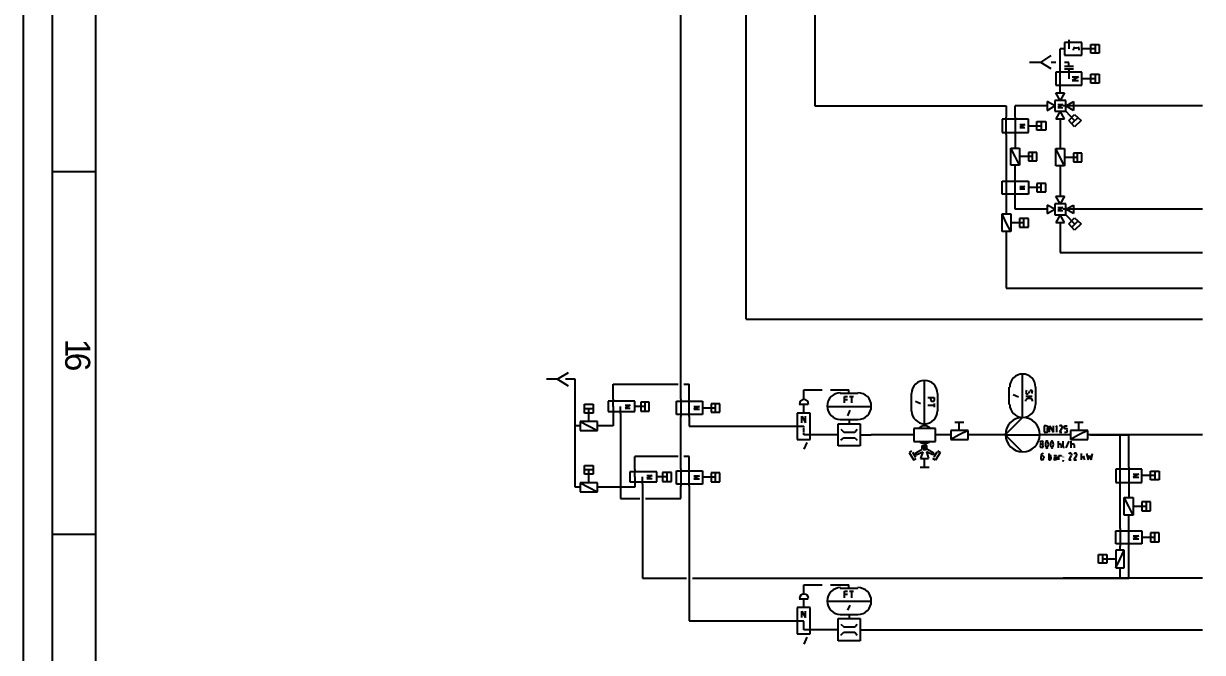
# Model space of a CAD drawing. Header units: millimetres. Extents: x 0 to 33.1, y 1.5 to 45.3.
# Drawn here: x 0.028 to 4.656, y 22.084 to 24.552 of the extents above; entities that cross this region are included whole.
import ezdxf

# ---------------------------------------------------------------- set-up
doc = ezdxf.new("R2010")
doc.units = ezdxf.units.MM
doc.header["$MEASUREMENT"] = 0
doc.layers.get('0').update_dxf_attribs({"linetype": 'CONTINUOUS'})

msp = doc.modelspace()

# ---------------------------------------------------------------- linework, layer by layer
at = {"color": 0, "linetype": 'Continuous'}
for p, q in [((0.027778, 1.49778), (0.027778, 45.3028)), ((0.141114, 1.61111), (0.141114, 44.9044)), ((0.311089, 1.78108), (0.311089, 44.7344)), ((4.13113, 24.4878), (4.13113, 24.4528)), ((4.11442, 24.4528), (4.09776, 24.4528)), ((4.11442, 24.4778), (4.11442, 24.4278)), ((4.18278, 24.4778), (4.11442, 24.4778)), ((4.14947, 24.4478), (4.14947, 24.4511)), ((4.15446, 24.4561), (4.16613, 24.4561)), ((4.17111, 24.4511), (4.17111, 24.4478)), ((4.18278, 24.4278), (4.18278, 24.4778)), ((4.23443, 24.4528), (4.18278, 24.4528)), ((4.21778, 24.4361), (4.21778, 24.4694)), ((4.21778, 24.4694), (4.25108, 24.4694)), ((4.23443, 24.4694), (4.23443, 24.4361)), ((4.25108, 24.4694), (4.25108, 24.4361)), ((4.02111, 24.3994), (3.97775, 24.3994)), ((4.02111, 24.3994), (4.06278, 24.4261)), ((4.06278, 24.3744), (4.02111, 24.3994)), ((4.11442, 24.4278), (4.18278, 24.4278)), ((4.25108, 24.4361), (4.21778, 24.4361)), ((4.08111, 24.3611), (4.08111, 24.3094)), ((4.18278, 24.3611), (4.08111, 24.3611)), ((4.09776, 24.3011), (4.09776, 24.3694)), ((4.14947, 24.3828), (4.11442, 24.3828)), ((4.14947, 24.3728), (4.11442, 24.3728)), ((4.13113, 24.3694), (4.13113, 24.3344)), ((4.18278, 24.3094), (4.18278, 24.3611)), ((4.21778, 24.3178), (4.21778, 24.3528)), ((4.21778, 24.3528), (4.25108, 24.3528)), ((4.23443, 24.3528), (4.23443, 24.3178)), ((4.25108, 24.3528), (4.25108, 24.3178)), ((4.08111, 24.3094), (4.18278, 24.3094)), ((4.14442, 24.3428), (4.16943, 24.3428)), ((4.16943, 24.3428), (4.14442, 24.3278)), ((4.14442, 24.3278), (4.16943, 24.3278)), ((4.23443, 24.3344), (4.18278, 24.3344)), ((4.25108, 24.3178), (4.21778, 24.3178)), ((4.09776, 24.2494), (4.08111, 24.2794)), ((4.08111, 24.2794), (4.11442, 24.2794)), ((4.11442, 24.2794), (4.09776, 24.2494)), ((4.07611, 24.2294), (4.04611, 24.2461)), ((4.04611, 24.2461), (4.04611, 24.2111)), ((4.04611, 24.2111), (4.07611, 24.2294)), ((4.07611, 24.2494), (4.07611, 24.2078)), ((4.11947, 24.2494), (4.07611, 24.2494)), ((4.07611, 24.2078), (4.11947, 24.2078)), ((4.09776, 24.2078), (4.08111, 24.1778)), ((4.08778, 24.2344), (4.10781, 24.2344)), ((4.10781, 24.2344), (4.08778, 24.2228)), ((4.08778, 24.2228), (4.10781, 24.2228)), ((4.11442, 24.1778), (4.09776, 24.2078)), ((4.11947, 24.2078), (4.11947, 24.2494)), ((4.11947, 24.2294), (4.14947, 24.2461)), ((4.14947, 24.2111), (4.11947, 24.2294)), ((4.15446, 24.1711), (4.11947, 24.2078)), ((4.14947, 24.2461), (4.14947, 24.2111)), ((3.86947, 24.1761), (3.86947, 24.1244)), ((3.97276, 24.1761), (3.86947, 24.1761)), ((3.88612, 24.1161), (3.88612, 24.1844)), ((3.92111, 24.1844), (3.92111, 24.1161)), ((3.97276, 24.1244), (3.97276, 24.1761)), ((4.00613, 24.1328), (4.00613, 24.1678)), ((4.00613, 24.1678), (4.04113, 24.1678)), ((4.02279, 24.1678), (4.02279, 24.1328)), ((4.04113, 24.1678), (4.04113, 24.1328)), ((4.08111, 24.1778), (4.11442, 24.1778)), ((4.13113, 24.1711), (4.15446, 24.1944)), ((4.15446, 24.1461), (4.13113, 24.1711)), ((4.16775, 24.1828), (4.14279, 24.1594)), ((4.15446, 24.1944), (4.17947, 24.1711)), ((4.17947, 24.1711), (4.15446, 24.1461)), ((3.86947, 24.1244), (3.97276, 24.1244)), ((3.93946, 24.1561), (3.95942, 24.1561)), ((3.95942, 24.1561), (3.93946, 24.1444)), ((3.93946, 24.1444), (3.95942, 24.1444)), ((4.02279, 24.1494), (3.97276, 24.1494)), ((4.04113, 24.1328), (4.00613, 24.1328)), ((3.92111, 24.0294), (3.90446, 24.0628)), ((3.90446, 24.0628), (3.93778, 24.0628)), ((3.90446, 23.9961), (3.90446, 24.0628)), ((3.93778, 23.9961), (3.92111, 24.0294)), ((3.93778, 24.0628), (3.93778, 23.9961)), ((3.98942, 24.0294), (3.93778, 24.0294)), ((4.00613, 24.0461), (3.97276, 24.0461)), ((3.97276, 24.0461), (3.97276, 24.0128)), ((3.98942, 24.0128), (3.98942, 24.0461)), ((4.00613, 24.0128), (4.00613, 24.0461)), ((4.09776, 24.0261), (4.08111, 24.0611)), ((4.08111, 24.0611), (4.11442, 24.0611)), ((4.08111, 23.9928), (4.08111, 24.0611)), ((4.11442, 23.9928), (4.09776, 24.0261)), ((4.11442, 24.0611), (4.11442, 23.9928)), ((4.16613, 24.0261), (4.11442, 24.0261)), ((4.18278, 24.0428), (4.14947, 24.0428)), ((4.14947, 24.0428), (4.14947, 24.0094)), ((4.16613, 24.0094), (4.16613, 24.0428)), ((4.18278, 24.0094), (4.18278, 24.0428)), ((3.93778, 23.9961), (3.90446, 23.9961)), ((3.97276, 24.0128), (4.00613, 24.0128)), ((4.11442, 23.9928), (4.08111, 23.9928)), ((4.14947, 24.0094), (4.18278, 24.0094)), ((0.311089, 23.9694), (0.142796, 23.9694)), ((3.86947, 23.8828), (3.86947, 23.9328)), ((3.86947, 23.9328), (3.97276, 23.9328)), ((3.88612, 23.9411), (3.88612, 23.8728)), ((3.92111, 23.8728), (3.92111, 23.9411)), ((3.97276, 23.9328), (3.97276, 23.8828)), ((3.97276, 23.8828), (3.86947, 23.8828)), ((3.93946, 23.9128), (3.95942, 23.9128)), ((3.95942, 23.9128), (3.93946, 23.9028)), ((3.93946, 23.9028), (3.95942, 23.9028)), ((4.02279, 23.9078), (3.97276, 23.9078)), ((4.04113, 23.9244), (4.00613, 23.9244)), ((4.00613, 23.9244), (4.00613, 23.8911)), ((4.00613, 23.8911), (4.04113, 23.8911)), ((4.02279, 23.8911), (4.02279, 23.9244)), ((4.04113, 23.8911), (4.04113, 23.9244)), ((4.07611, 23.8228), (4.04611, 23.8394)), ((4.04611, 23.8394), (4.04611, 23.8061)), ((4.07611, 23.8444), (4.07611, 23.8011)), ((4.11947, 23.8444), (4.07611, 23.8444)), ((4.09776, 23.8444), (4.08111, 23.8744)), ((4.08111, 23.8744), (4.11442, 23.8744)), ((4.11442, 23.8744), (4.09776, 23.8444)), ((4.11947, 23.8011), (4.11947, 23.8444)), ((4.11947, 23.8228), (4.14947, 23.8394)), ((4.14947, 23.8394), (4.14947, 23.8061)), ((3.88612, 23.7694), (3.86947, 23.8044)), ((3.86947, 23.8044), (3.90446, 23.8044)), ((3.86947, 23.7361), (3.86947, 23.8044)), ((3.90446, 23.8044), (3.90446, 23.7361)), ((4.04611, 23.8061), (4.07611, 23.8228)), ((4.07611, 23.8011), (4.11947, 23.8011)), ((4.09776, 23.8011), (4.08111, 23.7711)), ((4.08778, 23.8294), (4.10781, 23.8294)), ((4.10781, 23.8294), (4.08778, 23.8178)), ((4.08778, 23.8178), (4.10781, 23.8178)), ((4.11442, 23.7711), (4.09776, 23.8011)), ((4.14947, 23.8061), (4.11947, 23.8228)), ((4.15446, 23.7661), (4.11947, 23.8011)), ((3.90446, 23.7361), (3.88612, 23.7694)), ((3.95443, 23.7694), (3.90446, 23.7694)), ((3.97276, 23.7861), (3.93778, 23.7861)), ((3.93778, 23.7861), (3.93778, 23.7528)), ((3.93778, 23.7528), (3.97276, 23.7528)), ((3.95443, 23.7528), (3.95443, 23.7861)), ((3.97276, 23.7528), (3.97276, 23.7861)), ((4.08111, 23.7711), (4.11442, 23.7711)), ((4.13113, 23.7661), (4.15446, 23.7894)), ((4.15446, 23.7411), (4.13113, 23.7661)), ((4.16775, 23.7778), (4.14279, 23.7528)), ((4.15446, 23.7894), (4.17947, 23.7661)), ((4.17947, 23.7661), (4.15446, 23.7411)), ((3.90446, 23.7361), (3.86947, 23.7361)), ((2.12446, 23.1561), (2.08111, 23.1561)), ((2.16612, 23.1811), (2.12446, 23.1561)), ((2.12446, 23.1561), (2.16612, 23.1294)), ((3.56446, 22.9794), (3.56446, 23.1511)), ((3.94943, 23.0061), (3.94943, 23.1761)), ((3.0911, 23.0761), (3.0911, 23.1144)), ((3.0911, 23.1144), (3.16276, 23.1144)), ((3.19613, 23.1144), (3.26779, 23.1144)), ((3.23443, 23.1011), (3.30279, 23.1011)), ((3.51443, 23.0311), (3.51443, 23.0994)), ((3.6161, 23.0994), (3.6161, 23.0311)), ((3.89779, 23.0561), (3.89779, 23.1244)), ((3.91276, 23.0961), (3.93446, 23.0861)), ((3.97775, 23.1094), (3.97276, 23.1011)), ((4.00108, 23.1244), (4.00108, 23.0561)), ((2.22944, 23.0578), (2.26443, 23.0578)), ((2.22944, 23.0228), (2.22944, 23.0578)), ((2.26443, 23.0578), (2.26443, 23.0228)), ((2.42779, 23.0694), (2.32275, 23.0694)), ((2.32275, 23.0694), (2.32275, 23.0294)), ((2.34278, 23.0778), (2.34278, 23.0694)), ((2.34278, 23.0494), (2.34278, 23.0694)), ((2.3711, 23.0294), (2.3711, 23.0494)), ((2.38943, 23.0544), (2.40944, 23.0544)), ((2.40944, 23.0544), (2.38943, 23.0428)), ((2.42779, 23.0294), (2.42779, 23.0694)), ((2.46778, 23.0494), (2.42779, 23.0494)), ((2.48443, 23.0661), (2.45111, 23.0661)), ((2.45111, 23.0661), (2.45111, 23.0311)), ((2.46778, 23.0311), (2.46778, 23.0661)), ((2.48443, 23.0311), (2.48443, 23.0661)), ((2.5911, 23.0178), (2.5911, 23.0694)), ((2.5911, 23.0694), (2.69276, 23.0694)), ((2.60781, 23.0778), (2.60781, 23.0094)), ((2.64111, 23.0094), (2.64111, 23.0778)), ((2.65944, 23.0494), (2.6811, 23.0494)), ((2.6811, 23.0494), (2.65944, 23.0378)), ((2.69276, 23.0694), (2.69276, 23.0178)), ((2.76112, 23.0594), (2.72775, 23.0594)), ((2.72775, 23.0594), (2.72775, 23.0261)), ((2.74447, 23.0261), (2.74447, 23.0594)), ((2.76112, 23.0261), (2.76112, 23.0594)), ((3.07275, 23.0578), (3.10781, 23.0578)), ((3.0911, 23.0228), (3.0911, 23.0578)), ((3.18278, 23.0494), (3.35444, 23.0494)), ((3.25108, 23.0628), (3.25108, 23.0878)), ((3.25108, 23.0878), (3.26281, 23.0878)), ((3.25108, 23.0761), (3.26281, 23.0761)), ((3.27111, 23.0878), (3.28614, 23.0878)), ((3.27946, 23.0628), (3.27946, 23.0878)), ((3.52946, 23.0694), (3.54943, 23.0611)), ((3.57781, 23.0844), (3.60275, 23.0844)), ((3.57781, 23.0544), (3.60275, 23.0544)), ((3.58946, 23.0761), (3.58946, 23.0844)), ((3.60275, 23.0844), (3.60275, 23.0761)), ((3.60275, 23.0611), (3.60275, 23.0461)), ((3.96278, 23.0894), (3.98779, 23.0894)), ((3.96278, 23.0694), (3.96278, 23.0744)), ((3.96946, 23.0811), (3.98112, 23.0811)), ((3.98779, 23.0744), (3.98779, 23.0694)), ((2.22944, 23.0411), (2.26443, 23.0411)), ((2.26443, 23.0228), (2.22944, 23.0228)), ((2.2461, 23.0411), (2.2461, 22.9894)), ((2.32275, 23.0294), (2.42779, 23.0294)), ((2.3711, 23.0211), (2.3711, 23.0294)), ((2.38943, 23.0428), (2.40944, 23.0428)), ((2.45111, 23.0311), (2.48443, 23.0311)), ((2.69276, 23.0178), (2.5911, 23.0178)), ((2.65944, 23.0378), (2.6811, 23.0378)), ((2.74447, 23.0428), (2.69276, 23.0428)), ((2.72775, 23.0261), (2.76112, 23.0261)), ((3.1161, 23.0228), (3.06446, 23.0228)), ((3.06446, 23.0228), (3.06446, 22.9194)), ((3.08279, 22.9844), (3.08279, 23.0111)), ((3.08279, 23.0111), (3.09776, 22.9844)), ((3.09776, 22.9844), (3.09776, 23.0111)), ((3.1161, 22.9194), (3.1161, 23.0228)), ((3.26443, 23.0128), (3.27279, 23.0344)), ((3.88113, 22.9378), (3.94943, 23.0061)), ((2.21278, 22.9728), (2.19276, 22.9728)), ((2.28108, 22.9894), (2.21278, 22.9894)), ((2.21278, 22.9894), (2.21278, 22.9544)), ((2.21278, 22.9894), (2.2461, 22.9728)), ((2.2461, 22.9728), (2.28108, 22.9544)), ((2.28108, 22.9544), (2.28108, 22.9894)), ((3.0561, 22.9711), (3.0911, 22.9711)), ((3.0911, 22.9694), (3.0911, 22.9711)), ((3.0911, 22.9661), (3.0911, 22.9678)), ((3.0911, 22.9628), (3.0911, 22.9644)), ((3.0911, 22.9611), (3.0911, 22.9628)), ((3.0911, 22.9578), (3.0911, 22.9594)), ((3.22613, 22.8944), (3.22613, 22.9811)), ((3.22613, 22.9811), (3.31278, 22.9811)), ((3.23443, 22.9978), (3.30279, 22.9978)), ((3.23611, 22.9594), (3.24778, 22.9478)), ((3.26942, 22.9978), (3.26942, 22.9811)), ((3.29113, 22.9478), (3.30111, 22.9594)), ((3.31278, 22.9811), (3.31278, 22.8944)), ((3.60781, 22.9628), (3.52279, 22.9628)), ((3.52279, 22.9628), (3.52279, 22.9111)), ((3.56446, 22.9794), (3.56446, 22.9711)), ((3.60781, 22.9111), (3.60781, 22.9628)), ((3.68446, 22.9878), (3.71946, 22.9878)), ((3.70111, 22.9544), (3.70111, 22.9878)), ((4.04113, 22.9728), (4.03444, 22.9728)), ((4.03444, 22.9728), (4.03444, 22.9478)), ((4.04779, 22.9544), (4.04779, 22.9644)), ((4.0561, 22.9478), (4.0561, 22.9728)), ((4.0561, 22.9728), (4.07113, 22.9478)), ((4.07113, 22.9478), (4.07113, 22.9728)), ((4.08442, 22.9728), (4.07943, 22.9678)), ((4.08442, 22.9478), (4.08442, 22.9728)), ((4.10444, 22.9644), (4.09446, 22.9478)), ((4.11442, 22.9611), (4.11442, 22.9728)), ((4.11442, 22.9728), (4.12446, 22.9728)), ((4.11947, 22.9611), (4.11442, 22.9611)), ((4.15446, 22.9878), (4.18778, 22.9878)), ((4.17111, 22.9544), (4.17111, 22.9878)), ((2.21278, 22.9544), (2.28108, 22.9544)), ((3.06446, 22.9194), (3.1161, 22.9194)), ((3.0911, 22.9544), (3.0911, 22.9561)), ((3.0911, 22.9511), (3.0911, 22.9544)), ((3.0911, 22.9494), (3.0911, 22.9511)), ((3.0911, 22.9461), (3.0911, 22.9478)), ((3.0911, 22.9428), (3.0911, 22.9444)), ((3.0911, 22.9394), (3.0911, 22.9428)), ((3.0911, 22.9378), (3.0911, 22.9394)), ((3.12446, 22.9378), (3.0911, 22.9378)), ((3.23611, 22.9161), (3.24778, 22.9261)), ((3.24778, 22.9478), (3.29113, 22.9478)), ((3.24778, 22.9261), (3.29113, 22.9261)), ((3.29113, 22.9261), (3.30111, 22.9161)), ((3.52279, 22.9111), (3.60781, 22.9111)), ((3.73611, 22.9544), (3.66775, 22.9544)), ((3.66775, 22.9544), (3.66775, 22.9194)), ((3.70111, 22.9378), (3.66775, 22.9194)), ((3.66775, 22.9194), (3.73611, 22.9194)), ((3.73611, 22.9544), (3.70111, 22.9378)), ((3.73611, 22.9194), (3.73611, 22.9544)), ((3.94943, 22.8694), (3.88113, 22.9378)), ((3.88113, 22.9378), (4.01779, 22.9378)), ((4.03444, 22.9478), (4.04113, 22.9478)), ((4.0911, 22.8861), (4.0911, 22.9128)), ((4.09446, 22.9478), (4.10444, 22.9478)), ((4.10943, 22.8894), (4.10943, 22.9128)), ((4.11442, 22.9478), (4.11947, 22.9478)), ((4.1211, 22.8861), (4.13276, 22.9128)), ((4.12446, 22.9528), (4.12446, 22.9561)), ((4.20611, 22.9544), (4.13781, 22.9544)), ((4.13781, 22.9544), (4.13781, 22.9194)), ((4.17111, 22.9378), (4.13781, 22.9194)), ((4.13781, 22.9194), (4.20611, 22.9194)), ((4.14111, 22.8861), (4.14111, 22.9128)), ((4.20611, 22.9544), (4.17111, 22.9378)), ((4.20611, 22.9194), (4.20611, 22.9544)), ((3.09278, 22.8811), (3.10444, 22.9078)), ((3.31278, 22.8944), (3.22613, 22.8944)), ((3.51443, 22.8744), (3.50444, 22.8678)), ((3.50444, 22.8678), (3.52279, 22.8378)), ((3.51779, 22.8694), (3.52946, 22.8494)), ((3.52778, 22.8661), (3.5561, 22.8811)), ((3.53108, 22.8628), (3.52778, 22.8661)), ((3.53276, 22.8594), (3.55778, 22.8711)), ((3.55778, 22.8711), (3.54943, 22.8444)), ((3.5561, 22.8811), (3.5561, 22.8961)), ((3.5561, 22.8961), (3.56446, 22.8961)), ((3.56446, 22.8961), (3.55946, 22.8794)), ((3.55946, 22.8794), (3.57113, 22.8794)), ((3.57113, 22.8794), (3.56446, 22.8961)), ((3.57443, 22.8961), (3.56446, 22.8961)), ((3.59776, 22.8594), (3.57275, 22.8711)), ((3.57275, 22.8711), (3.58111, 22.8444)), ((3.57443, 22.8811), (3.57443, 22.8961)), ((3.60113, 22.8661), (3.57443, 22.8811)), ((3.59944, 22.8628), (3.60113, 22.8661)), ((3.61279, 22.8694), (3.60113, 22.8494)), ((3.61279, 22.8694), (3.60113, 22.8494)), ((3.62608, 22.8678), (3.60781, 22.8378)), ((3.6161, 22.8744), (3.62608, 22.8678)), ((4.01942, 22.8928), (4.01942, 22.8944)), ((4.03108, 22.8944), (4.03108, 22.8928)), ((4.05279, 22.8644), (4.05279, 22.8394)), ((4.0911, 22.9028), (4.09614, 22.9028)), ((4.10113, 22.8978), (4.10113, 22.8861)), ((4.14111, 22.9028), (4.14779, 22.9028)), ((4.15278, 22.8978), (4.15278, 22.8861)), ((4.1811, 22.8394), (4.1811, 22.8644)), ((4.20111, 22.8644), (4.20779, 22.8394)), ((4.21946, 22.8394), (4.22444, 22.8644)), ((2.22944, 22.8178), (2.26443, 22.8178)), ((2.22944, 22.7828), (2.22944, 22.8178)), ((2.26443, 22.8178), (2.26443, 22.7828)), ((3.52279, 22.8594), (3.53108, 22.8628)), ((3.52279, 22.8378), (3.53276, 22.8444)), ((3.53108, 22.8628), (3.53276, 22.8594)), ((3.54943, 22.8444), (3.58111, 22.8444)), ((3.56446, 22.8111), (3.56446, 22.8444)), ((3.59944, 22.8628), (3.59776, 22.8594)), ((3.60781, 22.8378), (3.59776, 22.8444)), ((3.60612, 22.8594), (3.59944, 22.8628)), ((4.02111, 22.8528), (4.02111, 22.8444)), ((4.0261, 22.8528), (4.02111, 22.8528)), ((4.03276, 22.8444), (4.03276, 22.8478)), ((4.05778, 22.8561), (4.05279, 22.8561)), ((4.05279, 22.8394), (4.05778, 22.8394)), ((4.06278, 22.8444), (4.06278, 22.8511)), ((4.07275, 22.8561), (4.07781, 22.8561)), ((4.07611, 22.8478), (4.08279, 22.8478)), ((4.08279, 22.8394), (4.07611, 22.8394)), ((4.08279, 22.8511), (4.08279, 22.8394)), ((4.09278, 22.8394), (4.09278, 22.8561)), ((4.09278, 22.8561), (4.10113, 22.8561)), ((4.10113, 22.8561), (4.10113, 22.8528)), ((4.10943, 22.8328), (4.11111, 22.8394)), ((4.11111, 22.8494), (4.11111, 22.8511)), ((4.14111, 22.8561), (4.13113, 22.8394)), ((4.13113, 22.8394), (4.14111, 22.8394)), ((4.16114, 22.8561), (4.1511, 22.8394)), ((4.1511, 22.8394), (4.16114, 22.8394)), ((4.19276, 22.8528), (4.1811, 22.8478)), ((4.18778, 22.8511), (4.19276, 22.8394)), ((4.20779, 22.8394), (4.21278, 22.8561)), ((4.21278, 22.8561), (4.21946, 22.8394)), ((2.22944, 22.8011), (2.26443, 22.8011)), ((2.26443, 22.7828), (2.22944, 22.7828)), ((2.2461, 22.8011), (2.2461, 22.7494)), ((2.51443, 22.7928), (2.40776, 22.7928)), ((2.40776, 22.7928), (2.40776, 22.7528)), ((2.42779, 22.8011), (2.42779, 22.7928)), ((2.42779, 22.7728), (2.42779, 22.7928)), ((2.45779, 22.7528), (2.45779, 22.7728)), ((2.47444, 22.7778), (2.4961, 22.7778)), ((2.4961, 22.7778), (2.47444, 22.7661)), ((2.51443, 22.7528), (2.51443, 22.7928)), ((2.55447, 22.7728), (2.51443, 22.7728)), ((2.57113, 22.7894), (2.53614, 22.7894)), ((2.53614, 22.7894), (2.53614, 22.7544)), ((2.55447, 22.7544), (2.55447, 22.7894)), ((2.57113, 22.7544), (2.57113, 22.7894)), ((2.5911, 22.7444), (2.5911, 22.7961)), ((2.5911, 22.7961), (2.69276, 22.7961)), ((2.60781, 22.8044), (2.60781, 22.7361)), ((2.64111, 22.7361), (2.64111, 22.8044)), ((2.65944, 22.7761), (2.6811, 22.7761)), ((2.6811, 22.7761), (2.65944, 22.7644)), ((2.69276, 22.7961), (2.69276, 22.7444)), ((2.76112, 22.7878), (2.72775, 22.7878)), ((2.72775, 22.7878), (2.72775, 22.7528)), ((2.74447, 22.7528), (2.74447, 22.7878)), ((2.76112, 22.7528), (2.76112, 22.7878)), ((3.54779, 22.8111), (3.58279, 22.8111)), ((4.31614, 22.8028), (4.31614, 22.7511)), ((4.41775, 22.8028), (4.31614, 22.8028)), ((4.33279, 22.7428), (4.33279, 22.8111)), ((4.36778, 22.8111), (4.36778, 22.7428)), ((4.38444, 22.7828), (4.40608, 22.7828)), ((4.40608, 22.7828), (4.38444, 22.7711)), ((4.41775, 22.7511), (4.41775, 22.8028)), ((4.46946, 22.7778), (4.41775, 22.7778)), ((4.45281, 22.7611), (4.45281, 22.7944)), ((4.45281, 22.7944), (4.48611, 22.7944)), ((4.46946, 22.7944), (4.46946, 22.7611)), ((4.48611, 22.7944), (4.48611, 22.7611)), ((2.21278, 22.7328), (2.19276, 22.7328)), ((2.28108, 22.7494), (2.21278, 22.7494)), ((2.21278, 22.7494), (2.21278, 22.7144)), ((2.21278, 22.7494), (2.2461, 22.7328)), ((2.2461, 22.7328), (2.28108, 22.7144)), ((2.28108, 22.7144), (2.28108, 22.7494)), ((2.40776, 22.7528), (2.51443, 22.7528)), ((2.45779, 22.7444), (2.45779, 22.7528)), ((2.47444, 22.7661), (2.4961, 22.7661)), ((2.53614, 22.7544), (2.57113, 22.7544)), ((2.69276, 22.7444), (2.5911, 22.7444)), ((2.65944, 22.7644), (2.6811, 22.7644)), ((2.74447, 22.7711), (2.69276, 22.7711)), ((2.72775, 22.7528), (2.76112, 22.7528)), ((4.31614, 22.7511), (4.41775, 22.7511)), ((4.38444, 22.7711), (4.40608, 22.7711)), ((4.48611, 22.7611), (4.45281, 22.7611)), ((2.21278, 22.7144), (2.28108, 22.7144)), ((4.36778, 22.6561), (4.34944, 22.6911)), ((4.34944, 22.6911), (4.38444, 22.6911)), ((4.34944, 22.6228), (4.34944, 22.6911)), ((4.38444, 22.6911), (4.38444, 22.6228)), ((4.38444, 22.6228), (4.36778, 22.6561)), ((4.43608, 22.6561), (4.38444, 22.6561)), ((4.45281, 22.6744), (4.41775, 22.6744)), ((4.41775, 22.6744), (4.41775, 22.6394)), ((4.41775, 22.6394), (4.45281, 22.6394)), ((4.43608, 22.6394), (4.43608, 22.6744)), ((4.45281, 22.6394), (4.45281, 22.6744)), ((4.38444, 22.6228), (4.34944, 22.6228)), ((4.36778, 22.5694), (4.36778, 22.6228)), ((0.311089, 22.5461), (0.142796, 22.5461)), ((4.31614, 22.5094), (4.31614, 22.5611)), ((4.31614, 22.5611), (4.41775, 22.5611)), ((4.33279, 22.5694), (4.33279, 22.5011)), ((4.36778, 22.5011), (4.36778, 22.5694)), ((4.38444, 22.5411), (4.40608, 22.5411)), ((4.40608, 22.5411), (4.38444, 22.5294)), ((4.41775, 22.5611), (4.41775, 22.5094)), ((4.48611, 22.5528), (4.45281, 22.5528)), ((4.45281, 22.5528), (4.45281, 22.5178)), ((4.46946, 22.5178), (4.46946, 22.5528)), ((4.48611, 22.5178), (4.48611, 22.5528)), ((4.41775, 22.5094), (4.31614, 22.5094)), ((4.38444, 22.5294), (4.40608, 22.5294)), ((4.46946, 22.5344), (4.41775, 22.5344)), ((4.45281, 22.5178), (4.48611, 22.5178)), ((4.24778, 22.4344), (4.24778, 22.4678)), ((4.24778, 22.4678), (4.28108, 22.4678)), ((4.26443, 22.4344), (4.26443, 22.4678)), ((4.26443, 22.4511), (4.31614, 22.4511)), ((4.28108, 22.4678), (4.28108, 22.4344)), ((4.34944, 22.4844), (4.31614, 22.4844)), ((4.31614, 22.4844), (4.31614, 22.4161)), ((4.31614, 22.4161), (4.33279, 22.4511)), ((4.33279, 22.4511), (4.34944, 22.4844)), ((4.34944, 22.4161), (4.34944, 22.4844)), ((4.28108, 22.4344), (4.24778, 22.4344)), ((4.31614, 22.4161), (4.34944, 22.4161)), ((3.0911, 22.3111), (3.0911, 22.3494)), ((3.0911, 22.3494), (3.16276, 22.3494)), ((3.19613, 22.3494), (3.26779, 22.3494)), ((3.23443, 22.3361), (3.30279, 22.3361)), ((3.25108, 22.2978), (3.25108, 22.3244)), ((3.25108, 22.3244), (3.26281, 22.3244)), ((3.25108, 22.3128), (3.26281, 22.3128)), ((3.27111, 22.3244), (3.28614, 22.3244)), ((3.27946, 22.2978), (3.27946, 22.3244)), ((3.07275, 22.2944), (3.10781, 22.2944)), ((3.0911, 22.2594), (3.0911, 22.2944)), ((3.18278, 22.2844), (3.35444, 22.2844)), ((3.26443, 22.2494), (3.27279, 22.2694)), ((3.1161, 22.2594), (3.06446, 22.2594)), ((3.06446, 22.2594), (3.06446, 22.1561)), ((3.08279, 22.2211), (3.08279, 22.2461)), ((3.08279, 22.2461), (3.09776, 22.2211)), ((3.09776, 22.2211), (3.09776, 22.2461)), ((3.1161, 22.1561), (3.1161, 22.2594)), ((3.22613, 22.1294), (3.22613, 22.2161)), ((3.22613, 22.2161), (3.31278, 22.2161)), ((3.23443, 22.2328), (3.30279, 22.2328)), ((3.26942, 22.2328), (3.26942, 22.2161)), ((3.31278, 22.2161), (3.31278, 22.1294)), ((3.0561, 22.2078), (3.0911, 22.2078)), ((3.0911, 22.2044), (3.0911, 22.2061)), ((3.0911, 22.2011), (3.0911, 22.2044)), ((3.0911, 22.1994), (3.0911, 22.2011)), ((3.0911, 22.1961), (3.0911, 22.1978)), ((3.0911, 22.1928), (3.0911, 22.1944)), ((3.0911, 22.1894), (3.0911, 22.1928)), ((3.0911, 22.1878), (3.0911, 22.1894)), ((3.0911, 22.1844), (3.0911, 22.1861)), ((3.0911, 22.1811), (3.0911, 22.1828)), ((3.0911, 22.1794), (3.0911, 22.1811)), ((3.0911, 22.1761), (3.0911, 22.1778)), ((3.0911, 22.1728), (3.0911, 22.1744)), ((3.12446, 22.1728), (3.0911, 22.1728)), ((3.23611, 22.1944), (3.24778, 22.1844)), ((3.24778, 22.1844), (3.29113, 22.1844)), ((3.29113, 22.1844), (3.30111, 22.1944)), ((3.06446, 22.1561), (3.1161, 22.1561)), ((3.09278, 22.1161), (3.10444, 22.1428)), ((3.31278, 22.1294), (3.22613, 22.1294)), ((3.23611, 22.1511), (3.24778, 22.1628)), ((3.24778, 22.1628), (3.29113, 22.1628)), ((3.29113, 22.1628), (3.30111, 22.1511))]:
    msp.add_line(p, q, dxfattribs=at)
at = {"color": 104, "linetype": 'Continuous'}
for p, q in [((2.86442, 23.3911), (2.86442, 41.5661)), ((3.13444, 25.9578), (3.13444, 24.2294)), ((3.13444, 24.2294), (3.65608, 24.2294)), ((3.65608, 24.2294), (3.88612, 24.2294)), ((4.04611, 24.2294), (3.92111, 24.2294)), ((4.52447, 24.2294), (4.2161, 24.2294)), ((4.52447, 24.2294), (4.2161, 24.2294)), ((4.65608, 24.2294), (4.42611, 24.2294)), ((4.09776, 24.1778), (4.09776, 24.0628)), ((3.88612, 24.1161), (3.88612, 23.9411)), ((3.92111, 24.1161), (3.92111, 24.0628)), ((3.92111, 23.9411), (3.92111, 23.9961)), ((4.09776, 23.9928), (4.09776, 23.8744)), ((3.92111, 23.8228), (3.92111, 23.8728)), ((4.04611, 23.8228), (3.92111, 23.8228)), ((4.3411, 23.8228), (4.10943, 23.8228)), ((4.52447, 23.8228), (4.2161, 23.8228)), ((4.52447, 23.8228), (4.2161, 23.8228)), ((4.65608, 23.8228), (4.42611, 23.8228)), ((3.88612, 23.7361), (3.88612, 23.5128)), ((4.09776, 23.6528), (4.65608, 23.6528)), ((3.88612, 23.5128), (4.65608, 23.5128)), ((2.86442, 23.3911), (4.65608, 23.3911))]:
    msp.add_line(p, q, dxfattribs=at)
at = {"color": 7, "linetype": 'Continuous'}
for p, q in [((2.60781, 23.0778), (2.60781, 40.7194)), ((4.09776, 24.3528), (4.09776, 24.4528)), ((4.08111, 24.3994), (4.06278, 24.3994)), ((4.13113, 24.3994), (4.11442, 24.3994)), ((4.13113, 24.3828), (4.13113, 24.3994)), ((4.09776, 24.2794), (4.09776, 24.3528)), ((4.09776, 24.3528), (4.09776, 24.3528)), ((4.13113, 24.3694), (4.13113, 24.3728)), ((3.88612, 24.2294), (3.88612, 24.1844)), ((3.92111, 24.1844), (3.92111, 24.2294)), ((4.34944, 24.2294), (4.10943, 24.2294)), ((4.34944, 24.2294), (4.10943, 24.2294)), ((4.2161, 24.2294), (4.14947, 24.2294)), ((4.42611, 24.2294), (4.3411, 24.2294)), ((4.09776, 24.0628), (4.09776, 24.0611)), ((3.88612, 23.8728), (3.88612, 23.8044)), ((4.3411, 23.8228), (4.10943, 23.8228)), ((4.2161, 23.8228), (4.14947, 23.8228)), ((4.42611, 23.8228), (4.3411, 23.8228)), ((4.09776, 23.7711), (4.09776, 23.7411)), ((4.09776, 23.7411), (4.09776, 23.6528)), ((2.19276, 23.1561), (2.15608, 23.1561)), ((2.19276, 22.7328), (2.19276, 23.1561)), ((2.34278, 23.0778), (2.34278, 23.1361)), ((2.34278, 23.1361), (2.59776, 23.1361)), ((2.61947, 23.1361), (2.64111, 23.1361)), ((2.64111, 23.0778), (2.64111, 23.1361)), ((2.34278, 23.0494), (2.34278, 22.9728)), ((2.3711, 23.0211), (2.3711, 22.6878)), ((2.60781, 22.8044), (2.60781, 23.0094)), ((2.64111, 23.0094), (2.64111, 22.9711)), ((2.34278, 22.9728), (2.28108, 22.9728)), ((2.64111, 22.9711), (3.0561, 22.9711)), ((3.22613, 22.9378), (3.12446, 22.9378)), ((3.31278, 22.9378), (3.35613, 22.9378)), ((3.52279, 22.9378), (3.35613, 22.9378)), ((3.66775, 22.9378), (3.60781, 22.9378)), ((3.88113, 22.9378), (3.73611, 22.9378)), ((4.13781, 22.9378), (4.01779, 22.9378)), ((4.13781, 22.9378), (4.10943, 22.9378)), ((4.34944, 22.9378), (4.20611, 22.9378)), ((4.33279, 22.9378), (4.20611, 22.9378)), ((4.52447, 22.9378), (4.2161, 22.9378)), ((4.2161, 22.9378), (4.36778, 22.9378)), ((4.33279, 22.8111), (4.33279, 22.9378)), ((4.42611, 22.9378), (4.3411, 22.9378)), ((4.36778, 22.8111), (4.36778, 22.9378)), ((4.65608, 22.9378), (4.42611, 22.9378)), ((2.59776, 22.8528), (2.42779, 22.8528)), ((2.42779, 22.8011), (2.42779, 22.8528)), ((2.64111, 22.8528), (2.61947, 22.8528)), ((2.64111, 22.8044), (2.64111, 22.8528)), ((2.42779, 22.7728), (2.42779, 22.7328)), ((2.42779, 22.7328), (2.28108, 22.7328)), ((2.45779, 22.7444), (2.45779, 22.3744)), ((2.60781, 22.6878), (2.60781, 22.7361)), ((2.64111, 22.7361), (2.64111, 22.2078)), ((4.33279, 22.5694), (4.33279, 22.7428)), ((4.36778, 22.7428), (4.36778, 22.6911)), ((2.3711, 22.6878), (2.3711, 22.6878)), ((2.3711, 22.6878), (2.44775, 22.6878)), ((2.46946, 22.6878), (2.60781, 22.6878)), ((4.33279, 22.4844), (4.33279, 22.5011)), ((4.36778, 22.3744), (4.36778, 22.5011)), ((4.33279, 22.3744), (4.33279, 22.4161)), ((2.45779, 22.3744), (2.63112, 22.3744)), ((2.65446, 22.3744), (4.33279, 22.3744)), ((4.3411, 22.3744), (4.10943, 22.3744)), ((4.52447, 22.3744), (4.2161, 22.3744)), ((4.2161, 22.3744), (4.36778, 22.3744)), ((4.42611, 22.3744), (4.3411, 22.3744)), ((4.65608, 22.3744), (4.42611, 22.3744)), ((2.64111, 22.2078), (3.0561, 22.2078)), ((3.22613, 22.1728), (3.12446, 22.1728)), ((3.31278, 22.1728), (4.65608, 22.1728))]:
    msp.add_line(p, q, dxfattribs=at)
at = {"color": 20, "linetype": 'Continuous'}
for p, q in [((3.26779, 23.1011), (3.26779, 23.1144)), ((3.26779, 22.3361), (3.26779, 22.3494))]:
    msp.add_line(p, q, dxfattribs=at)
at = {"color": 0, "linetype": 'Continuous'}
for points in [[(4.15528, 24.4578), (4.15207, 24.4578), (4.14947, 24.4551), (4.14947, 24.4519)], [(4.17279, 24.4519), (4.17279, 24.4551), (4.17014, 24.4578), (4.16694, 24.4578)], [(3.56526, 23.1511), (3.53722, 23.1511), (3.51443, 23.1283), (3.51443, 23.1003)], [(3.6161, 23.1003), (3.6161, 23.1283), (3.59337, 23.1511), (3.56526, 23.1511)], [(3.95025, 23.1761), (3.92219, 23.1761), (3.89947, 23.1533), (3.89947, 23.1253)], [(4.00108, 23.1253), (4.00108, 23.1533), (3.97835, 23.1761), (3.95025, 23.1761)], [(3.23529, 23.1028), (3.20628, 23.1028), (3.18278, 23.0793), (3.18278, 23.0503)], [(3.35613, 23.0503), (3.35613, 23.0793), (3.33263, 23.1028), (3.3036, 23.1028)], [(3.96556, 23.1126), (3.96386, 23.1101), (3.96289, 23.1072), (3.96278, 23.1042)], [(3.96278, 23.1036), (3.96278, 23.101), (3.96463, 23.0986), (3.96729, 23.0979)], [(3.96729, 23.0979), (3.96989, 23.0974), (3.9726, 23.0986), (3.97379, 23.101)], [(3.98497, 23.1126), (3.98232, 23.1132), (3.9796, 23.1119), (3.9784, 23.1096)], [(3.98942, 23.1069), (3.98942, 23.1096), (3.98757, 23.1119), (3.98497, 23.1126)], [(3.98639, 23.0997), (3.98731, 23.1019), (3.98774, 23.1044), (3.98779, 23.1068)], [(3.09196, 23.0761), (3.08231, 23.0761), (3.07443, 23.0682), (3.07443, 23.0586)], [(3.10943, 23.0586), (3.10943, 23.0682), (3.10161, 23.0761), (3.09196, 23.0761)], [(3.18278, 23.0503), (3.18278, 23.0213), (3.20628, 22.9978), (3.23529, 22.9978)], [(3.3036, 22.9978), (3.33263, 22.9978), (3.35613, 23.0213), (3.35613, 23.0503)], [(3.58946, 23.0769), (3.58946, 23.0728), (3.59283, 23.0694), (3.59694, 23.0694)], [(3.59694, 23.0694), (3.60107, 23.0694), (3.60444, 23.0728), (3.60444, 23.0769)], [(3.89947, 23.0569), (3.89947, 23.0289), (3.92219, 23.0061), (3.95025, 23.0061)], [(3.95025, 23.0061), (3.97835, 23.0061), (4.00108, 23.0289), (4.00108, 23.0569)], [(3.97026, 23.0811), (3.96707, 23.0811), (3.96446, 23.0785), (3.96446, 23.0753)], [(3.98779, 23.0753), (3.98779, 23.0785), (3.98519, 23.0811), (3.98193, 23.0811)], [(3.51443, 23.0319), (3.51443, 23.0039), (3.53722, 22.9811), (3.56526, 22.9811)], [(3.56526, 22.9811), (3.59337, 22.9811), (3.6161, 23.0039), (3.6161, 23.0319)], [(3.95025, 23.0061), (3.91297, 23.0061), (3.88276, 22.976), (3.88276, 22.9386)], [(4.01779, 22.9386), (4.01779, 22.976), (3.98757, 23.0061), (3.95025, 23.0061)], [(3.58789, 22.9643), (3.57497, 22.9757), (3.55561, 22.9757), (3.54269, 22.9643)], [(4.04943, 22.9653), (4.04943, 22.9694), (4.04606, 22.9728), (4.04194, 22.9728)], [(4.10032, 22.9744), (4.09771, 22.9744), (4.09538, 22.9728), (4.09467, 22.9703)], [(4.10536, 22.9715), (4.10433, 22.9733), (4.10238, 22.9744), (4.10026, 22.9744)], [(4.10519, 22.9656), (4.10633, 22.9674), (4.10639, 22.9696), (4.10536, 22.9715)], [(4.12608, 22.9569), (4.12608, 22.9601), (4.12349, 22.9628), (4.12028, 22.9628)], [(3.54269, 22.9129), (3.55561, 22.9015), (3.57497, 22.9015), (3.58789, 22.9129)], [(3.88276, 22.9386), (3.88276, 22.9013), (3.91297, 22.8711), (3.95025, 22.8711)], [(3.95025, 22.8711), (3.98757, 22.8711), (4.01779, 22.9013), (4.01779, 22.9386)], [(4.02528, 22.9128), (4.02208, 22.9128), (4.01942, 22.9101), (4.01942, 22.9069)], [(4.03108, 22.9069), (4.03108, 22.9101), (4.02849, 22.9128), (4.02528, 22.9128)], [(4.04232, 22.9117), (4.03847, 22.9046), (4.03847, 22.896), (4.04232, 22.8889)], [(4.04194, 22.9478), (4.04606, 22.9478), (4.04943, 22.9511), (4.04943, 22.9553)], [(4.04531, 22.9128), (4.04394, 22.9128), (4.04269, 22.9122), (4.04194, 22.9111)], [(4.04861, 22.9111), (4.04785, 22.9122), (4.0466, 22.9128), (4.04531, 22.9128)], [(4.04824, 22.8889), (4.05208, 22.896), (4.05208, 22.9046), (4.04824, 22.9117)], [(4.06233, 22.9117), (4.05849, 22.9046), (4.05849, 22.896), (4.06233, 22.8889)], [(4.06526, 22.9128), (4.06396, 22.9128), (4.06272, 22.9122), (4.0619, 22.9111)], [(4.06863, 22.9111), (4.06782, 22.9122), (4.06657, 22.9128), (4.06526, 22.9128)], [(4.06819, 22.8889), (4.07206, 22.896), (4.07206, 22.9046), (4.06819, 22.9117)], [(4.12028, 22.9478), (4.12349, 22.9478), (4.12608, 22.9504), (4.12608, 22.9536)], [(4.01942, 22.9069), (4.01942, 22.9037), (4.02208, 22.9011), (4.02528, 22.9011)], [(4.02528, 22.9011), (4.02208, 22.9011), (4.01942, 22.8985), (4.01942, 22.8953)], [(4.01942, 22.8936), (4.01942, 22.8904), (4.02208, 22.8878), (4.02528, 22.8878)], [(4.03103, 22.8653), (4.02636, 22.8636), (4.02311, 22.8594), (4.02279, 22.8544)], [(4.02528, 22.9011), (4.02849, 22.9011), (4.03108, 22.9037), (4.03108, 22.9069)], [(4.03108, 22.8953), (4.03108, 22.8985), (4.02849, 22.9011), (4.02528, 22.9011)], [(4.02528, 22.8878), (4.02849, 22.8878), (4.03108, 22.8904), (4.03108, 22.8936)], [(4.04194, 22.8878), (4.04269, 22.8867), (4.04394, 22.8861), (4.04531, 22.8861)], [(4.04531, 22.8861), (4.0466, 22.8861), (4.04785, 22.8867), (4.04861, 22.8878)], [(4.0619, 22.8878), (4.06272, 22.8867), (4.06396, 22.8861), (4.06526, 22.8861)], [(4.06526, 22.8861), (4.06662, 22.8861), (4.06782, 22.8867), (4.06863, 22.8878)], [(4.10113, 22.8986), (4.10113, 22.901), (4.09924, 22.9028), (4.09694, 22.9028)], [(4.11111, 22.8903), (4.11111, 22.8889), (4.11225, 22.8878), (4.11361, 22.8878)], [(4.13699, 22.8661), (4.13439, 22.8661), (4.13206, 22.8643), (4.13135, 22.8618)], [(4.14204, 22.8631), (4.141, 22.865), (4.13906, 22.8661), (4.13693, 22.8661)], [(4.15278, 22.8986), (4.15278, 22.901), (4.15093, 22.9028), (4.1486, 22.9028)], [(4.15701, 22.8661), (4.15435, 22.8661), (4.15201, 22.8643), (4.15132, 22.8618)], [(4.16206, 22.8631), (4.16103, 22.865), (4.15901, 22.8661), (4.1569, 22.8661)], [(4.02111, 22.8453), (4.02111, 22.8421), (4.02371, 22.8394), (4.02696, 22.8394)], [(4.02696, 22.8394), (4.03017, 22.8394), (4.03276, 22.8421), (4.03276, 22.8453)], [(4.03271, 22.8528), (4.03147, 22.854), (4.02962, 22.8547), (4.02783, 22.8544)], [(4.0344, 22.8478), (4.03461, 22.8496), (4.03401, 22.8514), (4.03271, 22.8528)], [(4.06278, 22.8519), (4.06278, 22.8542), (4.06093, 22.8561), (4.0586, 22.8561)], [(4.0586, 22.8411), (4.06093, 22.8411), (4.06278, 22.8431), (4.06278, 22.8453)], [(4.07693, 22.8478), (4.07465, 22.8478), (4.07275, 22.846), (4.07275, 22.8436)], [(4.07275, 22.8436), (4.07275, 22.8412), (4.07465, 22.8394), (4.07693, 22.8394)], [(4.08279, 22.8519), (4.08279, 22.8542), (4.08089, 22.8561), (4.07861, 22.8561)], [(4.14187, 22.8572), (4.14301, 22.859), (4.14307, 22.8613), (4.14204, 22.8631)], [(4.16189, 22.8572), (4.16303, 22.859), (4.16308, 22.8613), (4.16206, 22.8631)], [(3.09196, 22.3128), (3.08231, 22.3128), (3.07443, 22.305), (3.07443, 22.2953)], [(3.10943, 22.2953), (3.10943, 22.305), (3.10161, 22.3128), (3.09196, 22.3128)], [(3.23529, 22.3378), (3.20628, 22.3378), (3.18278, 22.3143), (3.18278, 22.2853)], [(3.35613, 22.2853), (3.35613, 22.3143), (3.33263, 22.3378), (3.3036, 22.3378)], [(3.18278, 22.2853), (3.18278, 22.2562), (3.20628, 22.2328), (3.23529, 22.2328)], [(3.3036, 22.2328), (3.33263, 22.2328), (3.35613, 22.2562), (3.35613, 22.2853)]]:
    msp.add_open_spline(points, degree=3, dxfattribs=at)

# ---------------------------------------------------------------- texts
at = {"color": 0}
for s, p in [('1', (0.191111, 23.3144)), ('6', (0.191111, 23.2599))]:
    msp.add_text(s, height=0.098333, rotation=270, dxfattribs=at).set_placement(p)

doc.saveas('drawing.dxf')
